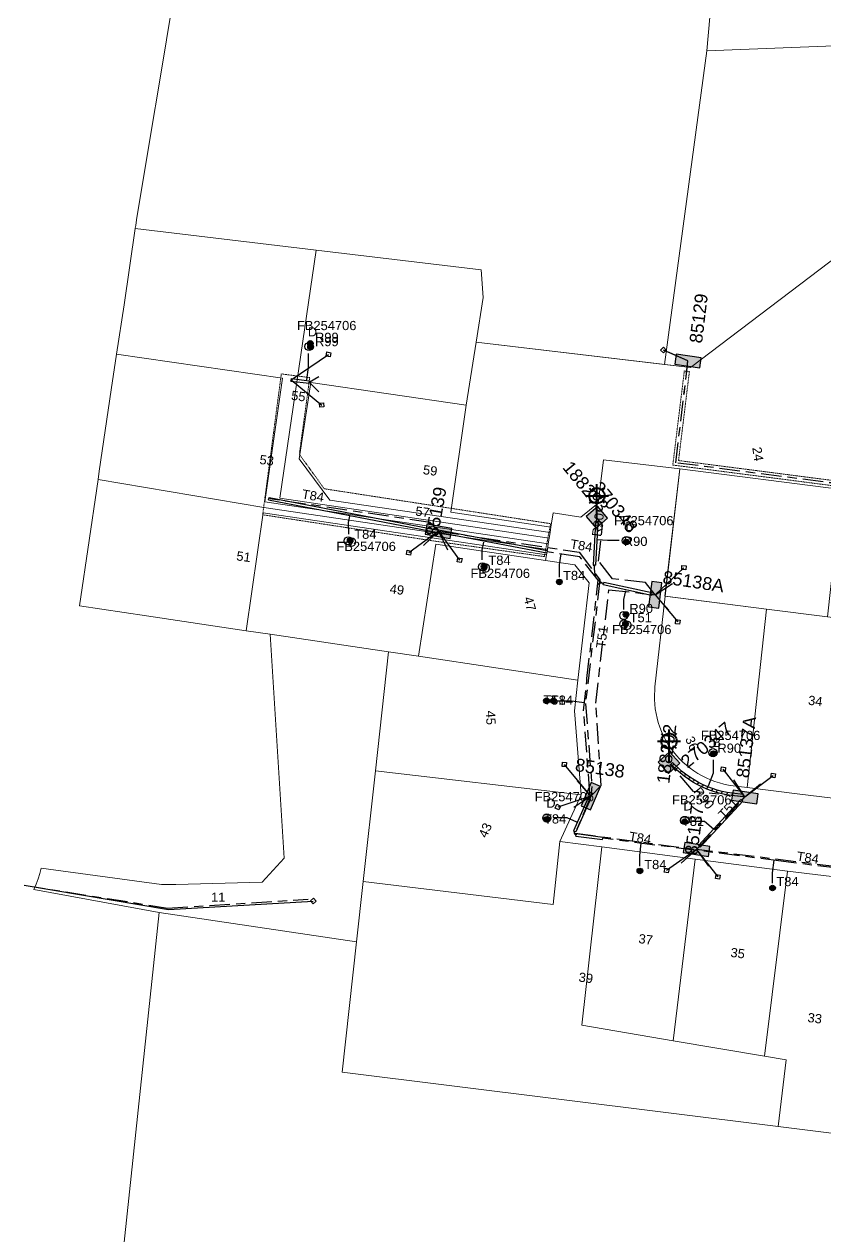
# Model space of a CAD drawing. Header units: metres. Extents: x 302407 to 305113, y 6184433 to 6187336.
# Drawn here: x 302536.6 to 302692.8, y 6186366 to 6186602.5 of the extents above; entities that cross this region are included whole.
import ezdxf
from ezdxf.enums import TextEntityAlignment as Align

# ---------------------------------------------------------------- set-up
doc = ezdxf.new("R2010")
doc.units = ezdxf.units.M
for name, pattern in [('Cable Exist UG', [8.2, 4, -1.2, 1.8, -1.2]), ('HIDDEN', [0.375, 0.25, -0.125]), ('HIDDEN2', [0.1875, 0.125, -0.0625])]:
    doc.linetypes.add(name, pattern=pattern)
doc.layers.get('0').update_dxf_attribs({"color": 6})
for name, color, linetype, lineweight in [('Cadastre Buildings_SP_EXT', 7, 'Continuous', 5), ('Cadastre Land Parcels_SP_EXT', 7, 'Continuous', 5), ('Cadastre Other Property_SP_EXT', 9, 'HIDDEN', 5), ('Cadastre Roads_SP_EXT', 7, 'Continuous', 5)]:
    doc.layers.add(name, color=color, linetype=linetype, lineweight=lineweight)
for name, color, linetype in [('Duct_SP_EXT', 7, 'Continuous'), ('Equip_SP_SL_EXT', 7, 'Continuous'), ('Mains_LV_EXT', 7, 'Continuous'), ('Mains_LV_SL_EXT', 7, 'Continuous'), ('Services_SP_EXT', 7, 'Continuous'), ('SupportsUG_SP_LV_EXT', 7, 'Continuous'), ('SupportsUG_SP_LV_SL_EXT', 7, 'Continuous'), ('Trench_SP_EXT', 7, 'Continuous')]:
    doc.layers.add(name, color=color, linetype=linetype)
doc.styles.add('COLUMN_LABEL', font='arial.ttf')
doc.styles.add('iecARIAL', font='arial.ttf', dxfattribs={"height": 2})
doc.styles.add('POLE_LABEL', font='arial.ttf')
doc.styles.get("Standard").update_dxf_attribs({"font": 'arial.ttf'})

# ---------------------------------------------------------------- blocks, each defined once
blk = doc.blocks.new('COLUMN_EXT')
blk.add_hatch(color=256).paths.add_polyline_path([(-1.49, 1.48), (-1.49, -1.49), (1.48, -1.49), (1.48, 1.48)])
blk.add_lwpolyline([(-1.49, -1.49), (1.48, -1.49), (1.48, 1.48), (-1.49, 1.48)], close=True)
for tag, height, style, flags, p in [('ASSET_NUM', 2.5, 'COLUMN_LABEL', 8, (2, 2)), ('STRUCTURE_PLANT_NUMBER', 0.2, 'POLE_LABEL', 9, (1.81, 0.03)), ('STREET_CODE', 0.2, 'COLUMN_LABEL', 9, (1.81, -0.2))]:
    blk.add_attdef(tag, text='', height=height, dxfattribs=dict(style=style, flags=flags)).set_placement(p, align=Align.MIDDLE_LEFT)
at = {"flags": 1}
blk.add_attdef('Z', (1.81, -2.35), '', height=0.2, dxfattribs=at)
at = {"flags": 9}
for tag, p in [('COLUMN_TYPE', (1.81, -0.4)), ('OWNED_BY', (1.81, -0.6)), ('STATE', (1.81, -0.8)), ('USAGE', (1.81, -1)), ('STREETNAME', (1.81, -1.6)), ('SUBURB', (1.81, -1.8)), ('LEGEND', (1.81, -1.2)), ('LOCATION', (1.81, -1.4)), ('NOTES', (1.81, -2))]:
    blk.add_attdef(tag, text='', height=0.2, dxfattribs=at).set_placement(p, align=Align.MIDDLE_LEFT)
blk = doc.blocks.new('PILLAR_EXT')
blk.add_hatch(color=256).paths.add_polyline_path([(-2.475, 0.99), (-2.475, -0.99), (2.475, -0.99), (2.475, 0.99)])
blk.add_lwpolyline([(-2.475, -0.99), (2.475, -0.99), (2.475, 0.99), (-2.475, 0.99)], close=True)
at = {"style": 'iecARIAL', "flags": 8}
blk.add_attdef('ASSET_NUM', (1.5, 3.5), '', height=2.5, dxfattribs=at)
for tag, p, flags in [('OWNED_BY', (0, -0.2), 9), ('STATE', (0, -0.4), 9), ('SUPPORT_TYPE', (0, -0.6), 9), ('STREETNAME', (0, -1.8), 9), ('SUBURB', (0, -2), 1), ('USAGE', (0, -0.8), 9), ('LEGEND', (0, -1), 9), ('LOCATION', (0, -1.2), 9), ('NOTES', (0, -1.4), 9), ('PARENT', (0, -1.6), 9)]:
    blk.add_attdef(tag, p, '', height=0.2, dxfattribs=dict(flags=flags))
blk = doc.blocks.new('DUCT_EXT')
blk.add_circle((0, 0.8), 0.8)
at = {"flags": 1}
blk.add_attdef('Z', (0, 0), '', height=0.2, dxfattribs=at)
at = {"flags": 9}
for tag, p in [('DUCT_CODE', (0, 0)), ('XSECT_TYPE', (0, -0.2)), ('STATE', (0, -0.6)), ('FB_REFERENCE', (0, -0.4)), ('NOTES', (0, -0.8))]:
    blk.add_attdef(tag, text='', height=0.2, dxfattribs=at).set_placement(p, align=Align.MIDDLE_LEFT)
blk = doc.blocks.new('SL_LANTERN_EXT')
at = {"lineweight": 40}
for p, q in [((-1.46, 5.68), (-1.06, 5.28)), ((0, 1.97), (0, 6.47)), ((1.46, 5.68), (1.06, 5.28)), ((-2.25, 4.22), (2.25, 4.22)), ((-1.46, 2.76), (-1.06, 3.16)), ((0, 0), (0, 2.72)), ((1.46, 2.76), (1.06, 3.16))]:
    blk.add_line(p, q, dxfattribs=at)
blk.add_circle((0, 4.22), 1.5, dxfattribs=at)
at = {"style": 'iecARIAL', "flags": 8}
blk.add_attdef('ASSET_NUM', (1.5, 1.5), '', height=2.5, dxfattribs=at)
for tag, p, height, flags in [('OPERATING_VOLTAGE', (0.98, -1.65), 0.2, 9), ('ORIENTATION', (0.98, -1.85), 0.2, 9), ('OWNED_BY', (0.98, -2.05), 0.2, 9), ('STATE', (0.98, -2.25), 0.2, 9), ('CONSTRUCTED_VOLTAGE', (0.98, -0.65), 0.2, 9), ('CONTROL_TYPE', (0.98, -0.85), 0.2, 9), ('LANTERN_PURPOSE', (0.98, -1.05), 0.2, 9), ('LANTERN_TYPE', (0.98, -1.25), 0.2, 9), ('NO_PHASES', (0.98, -1.45), 0.2, 9), ('USAGE', (0.98, -2.45), 0.2, 9), ('LNUMBER', (2.18, -3.25), 2.5, 8), ('CEXIST', (0.98, -2.65), 0.2, 9), ('CNEW', (0.98, -2.85), 0.2, 9), ('CNUMBER', (0.98, -3.05), 0.2, 9), ('CREMOVE', (0.98, -3.25), 0.2, 9), ('CREPLACE', (0.98, -3.45), 0.2, 9), ('LKINGHEIGHT', (0.98, -3.65), 0.2, 9), ('LBRACKET', (0.98, -3.85), 0.2, 9), ('LBRACKETVOCAB', (0.98, -4.05), 0.2, 9), ('LCATEGORY', (0.98, -4.25), 0.2, 9), ('LCHARGE1', (0.98, -4.45), 0.2, 9), ('LCHARGE1PERCENT', (0.98, -4.65), 0.2, 9), ('LCHARGE2', (0.98, -4.85), 0.2, 9), ('LCHARGE2PERCENT', (0.98, -5.05), 0.2, 9), ('LCHARGE3', (0.98, -5.25), 0.2, 9), ('LCHARGE3PERCENT', (0.98, -5.45), 0.2, 9), ('LEXIST', (0.98, -5.65), 0.2, 9), ('LLAMP', (0.98, -5.85), 0.2, 9), ('LLAMPVOCAB', (0.98, -6.05), 0.2, 9), ('LMAST', (0.98, -6.25), 0.2, 9), ('LMASTVOCAB', (0.98, -6.45), 0.2, 9), ('LNEW', (0.98, -6.65), 0.2, 9), ('LANTNUMBER', (0.98, -6.85), 0.2, 9), ('LOUTREACH', (0.98, -7.25), 0.2, 9), ('STREETNAME', (0.98, -9.25), 0.2, 9), ('SUBURB', (0.98, -9.45), 0.2, 1), ('LOUTREACHVOCAB', (0.98, -7.45), 0.2, 9), ('LRATECODE', (0.98, -7.65), 0.2, 9), ('LREMOVE', (0.98, -7.85), 0.2, 9), ('LREPLACE', (0.98, -8.05), 0.2, 9), ('LTYPE', (0.98, -8.25), 0.2, 9), ('LTYPEVOCAB', (0.98, -8.45), 0.2, 9), ('LEGEND', (0.98, -8.65), 0.2, 9), ('LOCATION', (0.98, -8.85), 0.2, 9), ('NOTES', (0.98, -9.05), 0.2, 9)]:
    blk.add_attdef(tag, p, '', height=height, dxfattribs=dict(flags=flags))
blk = doc.blocks.new('CCP_EXT')
at = {"flags": 9}
blk.add_attdef('NOTES', text='', height=0.2, dxfattribs=at).set_placement((0, -2), align=Align.MIDDLE_LEFT)
blk.add_wipeout([(0, 0.57), (0.57, 0), (0, -0.57), (-0.57, 0)])
blk.add_lwpolyline([(-0.57, 0), (0, 0.57), (0.57, 0), (0, -0.57), (-0.57, 0)])
at = {"flags": 1}
blk.add_attdef('Z', (0, 0), '', height=0.2, dxfattribs=at)
at = {"flags": 9}
for tag, p in [('CCP_TYPE', (0, 0)), ('CONSTRUCTED_VOLTAGE', (0, -0.2)), ('OPERATING_VOLTAGE', (0, -0.6)), ('ORIENTATION', (0, -0.8)), ('OWNED_BY', (0, -1)), ('STATE', (0, -1.8)), ('NO_PHASES', (0, -0.4)), ('USAGE', (0, -1.2)), ('LEGEND', (0, -1.4)), ('LIFE_SUPPORT', (0, -1.6))]:
    blk.add_attdef(tag, text='', height=0.2, dxfattribs=at).set_placement(p, align=Align.MIDDLE_LEFT)
blk = doc.blocks.new('CABLE_LARGE_EXT')
h = blk.add_hatch(color=256)
edge = h.paths.add_edge_path()
edge.add_arc((0, 0.55), 0.55, 0, 360)
blk.add_circle((0, 0.55), 0.55)
at = {"flags": 1}
blk.add_attdef('Z', (0, 0), '', height=0.2, dxfattribs=at)
at = {"flags": 9}
for tag, p in [('COND_CODE', (0, 0)), ('STATE', (0, -0.4)), ('XSECT_SIZE', (0, -0.6)), ('FB_REFERENCE', (0, -0.2)), ('NOTES', (0, -0.8))]:
    blk.add_attdef(tag, text='', height=0.2, dxfattribs=at).set_placement(p, align=Align.MIDDLE_LEFT)

msp = doc.modelspace()

# ---------------------------------------------------------------- linework, layer by layer
at = {"layer": 'Cadastre Land Parcels_SP_EXT', "linetype": 'Continuous'}
for points in [[(302701.54, 6186639.05), (302668.77, 6186627.5), (302671.07, 6186611.27), (302669.83, 6186597.34), (302729.47, 6186599.66), (302731.69, 6186584.77), (302739.95, 6186521.63), (302741.09, 6186521.29), (302740.59, 6186524.41), (302732.42, 6186586.95), (302731.13, 6186612.6), (302730.79, 6186619.38), (302725.13, 6186619.1), (302725.36, 6186608.9), (302714.45, 6186608.38), (302701.54, 6186639.05)], [(302731.69, 6186584.77), (302729.47, 6186599.66), (302669.83, 6186597.34), (302661.53, 6186536.12), (302666.64, 6186535.52), (302730.75, 6186584.1), (302738.89, 6186521.93), (302739.95, 6186521.63), (302731.69, 6186584.77)], [(302741.09, 6186521.29), (302738.89, 6186521.93), (302730.75, 6186584.1), (302666.64, 6186535.51), (302624.8, 6186540.44), (302622.86, 6186528.16), (302619.85, 6186507.24), (302639.39, 6186504.34), (302639.83, 6186507.11), (302645.2, 6186506.29), (302648.64, 6186509.03), (302649.62, 6186517.46), (302664.53, 6186515.73), (302696.14, 6186511.69), (302725.47, 6186508.04), (302740.97, 6186509.26), (302742.94, 6186509.57), (302741.09, 6186521.29)], [(302593.59, 6186558.44), (302558.25, 6186562.67), (302556.08, 6186547.76), (302554.58, 6186538.13), (302586.96, 6186533.4), (302583.52, 6186509.28), (302638.88, 6186501.08), (302639.05, 6186502.17), (302586.47, 6186509.96), (302593.59, 6186558.44)], [(302624.8, 6186540.44), (302626.15, 6186549.2), (302625.75, 6186554.58), (302593.59, 6186558.44), (302586.47, 6186509.96), (302639.05, 6186502.17), (302639.22, 6186503.26), (302596.22, 6186509.63), (302590.26, 6186517.65), (302592.5, 6186532.59), (302622.86, 6186528.16), (302624.8, 6186540.44)], [(302638.71, 6186499.99), (302638.88, 6186501.08), (302583.52, 6186509.28), (302586.96, 6186533.4), (302554.58, 6186538.13), (302553.55, 6186531.13), (302551.22, 6186515.29), (302550.98, 6186513.64), (302583.36, 6186508.19), (302638.71, 6186499.99)], [(302622.86, 6186528.16), (302592.5, 6186532.59), (302590.26, 6186517.65), (302596.22, 6186509.63), (302639.22, 6186503.26), (302639.39, 6186504.34), (302619.85, 6186507.24), (302622.86, 6186528.16)], [(302638.71, 6186499.99), (302583.36, 6186508.19), (302550.98, 6186513.64), (302548.97, 6186499.98), (302547.61, 6186490.71), (302547.35, 6186488.95), (302560.43, 6186487.01), (302579.92, 6186484.11), (302583.2, 6186507.1), (302638.54, 6186498.91), (302638.71, 6186499.99)], [(302613.51, 6186479.12), (302616.89, 6186501), (302638.36, 6186497.82), (302638.54, 6186498.91), (302583.2, 6186507.1), (302579.92, 6186484.11), (302584.56, 6186483.42), (302607.68, 6186479.99), (302613.51, 6186479.12)], [(302638.36, 6186497.82), (302616.89, 6186501), (302613.51, 6186479.12), (302644.65, 6186474.46), (302646.85, 6186493.49), (302644.06, 6186496.98), (302638.36, 6186497.82)], [(302681.5, 6186488.34), (302661.66, 6186490.88), (302659.7, 6186473.18), (302659.64, 6186472.52), (302659.6, 6186471.6), (302659.61, 6186470.68), (302659.66, 6186469.77), (302659.76, 6186468.85), (302659.91, 6186467.95), (302660.11, 6186467.05), (302660.35, 6186466.16), (302660.64, 6186465.29), (302660.98, 6186464.43), (302661.36, 6186463.6), (302661.78, 6186462.78), (302662.24, 6186461.99), (302662.75, 6186461.22), (302663.29, 6186460.48), (302663.88, 6186459.77), (302664.5, 6186459.09), (302665.15, 6186458.44), (302665.84, 6186457.83), (302666.56, 6186457.26), (302667.3, 6186456.73), (302668.08, 6186456.23), (302668.88, 6186455.78), (302669.7, 6186455.36), (302670.54, 6186454.99), (302671.4, 6186454.67), (302672.28, 6186454.39), (302673.17, 6186454.16), (302674.07, 6186453.98), (302674.97, 6186453.84), (302677.71, 6186453.5), (302681.5, 6186488.34)], [(302693.41, 6186486.82), (302681.5, 6186488.34), (302677.71, 6186453.5), (302687.45, 6186452.29), (302696.57, 6186451.15), (302700.39, 6186485.95), (302693.41, 6186486.82)], [(302607.68, 6186479.99), (302584.56, 6186483.42), (302587.3, 6186439.72), (302582.99, 6186435.01), (302566.2, 6186434.59), (302563.4, 6186434.54), (302539.88, 6186437.72), (302539.64, 6186436.71), (302539.3, 6186435.65), (302538.9, 6186434.61), (302538.42, 6186433.58), (302562.91, 6186429.12), (302601.44, 6186423.4), (302602.73, 6186435.15), (302605.12, 6186456.75), (302607.68, 6186479.99)], [(302645.32, 6186452.07), (302644.02, 6186468.5), (302644.65, 6186474.46), (302613.51, 6186479.12), (302607.68, 6186479.99), (302605.12, 6186456.75), (302645.32, 6186452.07)], [(302645.32, 6186452.07), (302605.12, 6186456.75), (302602.73, 6186435.15), (302639.8, 6186430.66), (302641.11, 6186442.96), (302645.32, 6186452.07)], [(302649.35, 6186441.89), (302641.11, 6186442.96), (302639.8, 6186430.66), (302602.73, 6186435.15), (302601.44, 6186423.4), (302598.63, 6186397.93), (302683.74, 6186387.3), (302685.34, 6186400.3), (302681.07, 6186401.03), (302663.24, 6186404.07), (302645.41, 6186407.11), (302649.35, 6186441.89)], [(302667.57, 6186439.5), (302649.35, 6186441.89), (302645.41, 6186407.11), (302663.24, 6186404.07), (302667.57, 6186439.5)], [(302685.56, 6186437.15), (302667.57, 6186439.5), (302663.24, 6186404.07), (302681.07, 6186401.03), (302685.56, 6186437.15)], [(302703.4, 6186434.99), (302685.56, 6186437.15), (302681.07, 6186401.03), (302685.34, 6186400.3), (302683.74, 6186387.3), (302697.26, 6186385.61), (302703.4, 6186434.99)]]:
    msp.add_lwpolyline(points, close=True, dxfattribs=at)
for points in [[(302565.99, 6186609.46), (302563.48, 6186594.35), (302560.84, 6186578.48), (302558.51, 6186564.32), (302558.33, 6186563.25), (302558.25, 6186562.72), (302558.25, 6186562.67), (302593.59, 6186558.44), (302625.75, 6186554.58), (302626.15, 6186549.2), (302624.8, 6186540.44), (302661.53, 6186536.12), (302669.83, 6186597.34), (302671.07, 6186611.27)], [(302767.19, 6186340.07), (302788.85, 6186371.52), (302790.16, 6186374.04), (302776.54, 6186375.74), (302774.92, 6186375.94), (302770.42, 6186376.5), (302751.23, 6186378.89), (302732.92, 6186381.17), (302715.09, 6186383.39), (302697.26, 6186385.61), (302683.74, 6186387.3), (302598.63, 6186397.93), (302601.44, 6186423.4), (302601.44, 6186423.4), (302562.91, 6186429.12), (302560.05, 6186402.14), (302554.86, 6186353.1)]]:
    msp.add_lwpolyline(points, dxfattribs=at)
at = {"layer": 'Cadastre Other Property_SP_EXT', "linetype": 'HIDDEN2'}
msp.add_lwpolyline([(302663.18, 6186516.46), (302725.07, 6186508.47), (302740.59, 6186509.63), (302741.96, 6186509.84), (302741.44, 6186513.25), (302740.46, 6186513.09), (302740.82, 6186510.67), (302740.48, 6186510.61), (302725.1, 6186509.47), (302664.3, 6186517.34), (302666.42, 6186534.73), (302665.43, 6186534.83), (302663.18, 6186516.46)], close=True, dxfattribs=at)
at = {"layer": 'Duct_SP_EXT'}
for p, q in [((302588.63, 6186532.85), (302588.66, 6186533.09)), ((302588.63, 6186532.85), (302592.17, 6186532.43)), ((302588.69, 6186533.33), (302588.66, 6186533.09)), ((302588.69, 6186533.33), (302592.23, 6186532.9)), ((302592.17, 6186532.43), (302592.2, 6186532.67)), ((302592.23, 6186532.9), (302592.2, 6186532.67)), ((302584.27, 6186509.67), (302584.32, 6186509.91)), ((302584.27, 6186509.67), (302617.38, 6186503.28)), ((302584.36, 6186510.14), (302584.32, 6186509.91)), ((302584.36, 6186510.14), (302617.47, 6186503.75)), ((302648.07, 6186505.22), (302647.64, 6186496.91)), ((302648.07, 6186505.22), (302648.31, 6186505.21)), ((302648.55, 6186505.2), (302648.12, 6186496.89)), ((302648.55, 6186505.2), (302648.31, 6186505.21)), ((302617.38, 6186503.28), (302617.43, 6186503.52)), ((302617.38, 6186503.28), (302617.43, 6186503.52)), ((302617.47, 6186503.75), (302617.43, 6186503.52)), ((302617.47, 6186503.75), (302617.43, 6186503.52)), ((302638.59, 6186499.26), (302638.63, 6186499.5)), ((302638.68, 6186499.74), (302638.63, 6186499.5)), ((302647.64, 6186496.91), (302647.88, 6186496.9)), ((302648.12, 6186496.89), (302647.88, 6186496.9)), ((302649.59, 6186493.06), (302649.64, 6186493.3)), ((302659, 6186491.02), (302649.59, 6186493.06)), ((302649.69, 6186493.53), (302649.64, 6186493.3)), ((302659.11, 6186491.49), (302649.69, 6186493.53)), ((302659, 6186491.02), (302659.05, 6186491.26)), ((302659.11, 6186491.49), (302659.05, 6186491.26)), ((302662.8, 6186458.07), (302662.97, 6186458.24)), ((302663.1, 6186457.74), (302662.8, 6186458.07)), ((302663.15, 6186458.4), (302662.97, 6186458.24)), ((302663.1, 6186457.74), (302663.27, 6186457.91)), ((302663.83, 6186457.02), (302663.1, 6186457.74)), ((302663.44, 6186458.08), (302663.15, 6186458.4)), ((302663.44, 6186458.08), (302663.27, 6186457.91)), ((302664.16, 6186457.38), (302663.44, 6186458.08)), ((302663.83, 6186457.02), (302663.99, 6186457.2)), ((302664.59, 6186456.35), (302663.83, 6186457.02)), ((302664.16, 6186457.38), (302663.99, 6186457.2)), ((302664.9, 6186456.72), (302664.16, 6186457.38)), ((302664.9, 6186456.72), (302664.75, 6186456.53)), ((302665.68, 6186456.09), (302664.9, 6186456.72)), ((302664.59, 6186456.35), (302664.75, 6186456.53)), ((302665.39, 6186455.71), (302664.59, 6186456.35)), ((302665.39, 6186455.71), (302665.53, 6186455.9)), ((302666.22, 6186455.12), (302665.39, 6186455.71)), ((302665.68, 6186456.09), (302665.53, 6186455.9)), ((302666.49, 6186455.52), (302665.68, 6186456.09)), ((302666.22, 6186455.12), (302666.35, 6186455.32)), ((302667.07, 6186454.57), (302666.22, 6186455.12)), ((302666.49, 6186455.52), (302666.35, 6186455.32)), ((302667.32, 6186454.98), (302666.49, 6186455.52)), ((302667.07, 6186454.57), (302667.2, 6186454.77)), ((302667.96, 6186454.06), (302667.07, 6186454.57)), ((302667.32, 6186454.98), (302667.2, 6186454.77)), ((302668.19, 6186454.49), (302667.32, 6186454.98)), ((302668.19, 6186454.49), (302668.08, 6186454.27)), ((302669.08, 6186454.04), (302668.19, 6186454.49)), ((302667.96, 6186454.06), (302668.08, 6186454.27)), ((302668.87, 6186453.61), (302667.96, 6186454.06)), ((302668.87, 6186453.61), (302668.97, 6186453.82)), ((302669.81, 6186453.2), (302668.87, 6186453.61)), ((302669.08, 6186454.04), (302668.97, 6186453.82)), ((302669.99, 6186453.64), (302669.08, 6186454.04)), ((302669.81, 6186453.2), (302669.9, 6186453.42)), ((302670.76, 6186452.84), (302669.81, 6186453.2)), ((302669.99, 6186453.64), (302669.9, 6186453.42)), ((302670.92, 6186453.29), (302669.99, 6186453.64)), ((302670.76, 6186452.84), (302670.84, 6186453.07)), ((302671.73, 6186452.53), (302670.76, 6186452.84)), ((302670.92, 6186453.29), (302670.84, 6186453.07)), ((302671.87, 6186452.99), (302670.92, 6186453.29)), ((302671.73, 6186452.53), (302671.8, 6186452.76)), ((302672.72, 6186452.27), (302671.73, 6186452.53)), ((302671.87, 6186452.99), (302671.8, 6186452.76)), ((302672.83, 6186452.74), (302671.87, 6186452.99)), ((302672.72, 6186452.27), (302672.78, 6186452.5)), ((302673.72, 6186452.07), (302672.72, 6186452.27)), ((302672.83, 6186452.74), (302672.78, 6186452.5)), ((302673.8, 6186452.54), (302672.83, 6186452.74)), ((302673.72, 6186452.07), (302673.76, 6186452.3)), ((302674.7, 6186451.92), (302673.72, 6186452.07)), ((302673.8, 6186452.54), (302673.76, 6186452.3)), ((302674.77, 6186452.39), (302673.8, 6186452.54)), ((302674.7, 6186451.92), (302674.74, 6186452.15)), ((302674.77, 6186452.39), (302674.74, 6186452.15)), ((302676.92, 6186452.12), (302674.77, 6186452.39)), ((302676.92, 6186452.12), (302676.89, 6186451.88)), ((302646.65, 6186451.48), (302643.79, 6186445.02)), ((302647.09, 6186451.29), (302644.23, 6186444.83)), ((302646.65, 6186451.48), (302646.87, 6186451.39)), ((302647.09, 6186451.29), (302646.87, 6186451.39)), ((302668.18, 6186442.15), (302676.47, 6186451.15)), ((302668.54, 6186441.82), (302676.82, 6186450.82)), ((302676.86, 6186451.65), (302674.7, 6186451.92)), ((302676.47, 6186451.15), (302676.64, 6186450.99)), ((302676.82, 6186450.82), (302676.64, 6186450.99)), ((302676.86, 6186451.65), (302676.89, 6186451.88)), ((302643.79, 6186445.02), (302644.01, 6186444.92)), ((302644.23, 6186444.83), (302644.01, 6186444.92)), ((302644.28, 6186444.03), (302644.31, 6186444.27)), ((302644.28, 6186444.03), (302649.47, 6186443.36)), ((302644.34, 6186444.5), (302644.31, 6186444.27)), ((302644.34, 6186444.5), (302649.53, 6186443.83)), ((302649.47, 6186443.36), (302649.5, 6186443.59)), ((302649.53, 6186443.83), (302649.5, 6186443.59)), ((302668.18, 6186442.15), (302668.36, 6186441.98)), ((302668.54, 6186441.82), (302668.36, 6186441.98))]:
    msp.add_line(p, q, dxfattribs=at)
for points in [[(302591.99, 6186538.27), (302591.98, 6186535.6), (302591.66, 6186533.1)], [(302599.91, 6186502.97), (302599.9, 6186505.23), (302600.15, 6186506.51)], [(302652.74, 6186501.75), (302650.45, 6186501.75), (302648.5, 6186501.85)], [(302625.99, 6186497.92), (302625.99, 6186499.85), (302626.27, 6186501.4)], [(302641.06, 6186494.56), (302641.05, 6186496.99), (302641.36, 6186499.1)], [(302653.61, 6186488.25), (302653.61, 6186490.19), (302653.98, 6186491.93)], [(302640.73, 6186470.41), (302643.42, 6186470.4), (302645.93, 6186470.12)], [(302671.05, 6186458.91), (302671.05, 6186456.31), (302670.1, 6186453.75)], [(302639.91, 6186447.63), (302642.5, 6186447.62), (302644.41, 6186446.82)], [(302666.83, 6186446.96), (302669.4, 6186446.96), (302671.11, 6186445.45)], [(302656.72, 6186438.16), (302656.72, 6186440.21), (302657.03, 6186442.62)], [(302682.66, 6186434.8), (302682.66, 6186436.85), (302682.96, 6186439.3)]]:
    msp.add_lwpolyline(points, dxfattribs=at)
at = {"layer": 'Mains_LV_EXT', "linetype": 'Cable Exist UG'}
for points in [[(302737.86, 6186515.32), (302741.02, 6186512.37), (302741.44, 6186510.13), (302725.06, 6186508.92), (302663.76, 6186516.91), (302666.14, 6186536.78)], [(302617.43, 6186503.52), (302615.8, 6186505.25), (302584.32, 6186509.91)], [(302647.18, 6186451.8), (302649.21, 6186453.87), (302648.14, 6186469.96), (302650.71, 6186492.12), (302659.76, 6186491.11)], [(302647.18, 6186451.8), (302644.15, 6186444.57), (302667.83, 6186441.41)], [(302667.83, 6186441.41), (302677.26, 6186451.66)]]:
    msp.add_lwpolyline(points, dxfattribs=at)
at = {"layer": 'Mains_LV_SL_EXT', "linetype": 'Cable Exist UG'}
msp.add_lwpolyline([(302659.76, 6186491.11), (302657.82, 6186493.5), (302651.4, 6186494.27), (302648.69, 6186497.69), (302649.49, 6186504.67), (302648.37, 6186506.24)], dxfattribs=at)
at = {"layer": 'Trench_SP_EXT', "linetype": 'Cable Exist UG'}
for points in [[(302740.42, 6186514.39), (302740.95, 6186513.17), (302740.95, 6186513.17), (302741.39, 6186510.27), (302740.54, 6186510.12), (302725.08, 6186508.97), (302663.76, 6186516.91), (302665.93, 6186534.78), (302666.14, 6186536.78)], [(302592.19, 6186532.61), (302594.1, 6186533.76)], [(302592.2, 6186532.67), (302594.07, 6186530.77)], [(302648.31, 6186505.21), (302648.37, 6186506.24)], [(302617.43, 6186503.52), (302613.67, 6186499.96)], [(302659.76, 6186491.11), (302663.52, 6186493.61)], [(302659.05, 6186491.26), (302659.76, 6186491.11)], [(302647.18, 6186451.8), (302644.19, 6186455.23)], [(302647.18, 6186451.8), (302643.43, 6186449.28)], [(302676.64, 6186450.99), (302677.26, 6186451.66)], [(302667.82, 6186441.22), (302649.5, 6186443.59)], [(302667.83, 6186441.41), (302664.5, 6186438.46)], [(302667.83, 6186441.41), (302668.36, 6186441.98)]]:
    msp.add_lwpolyline(points, dxfattribs=at)
for points in [[(302647.88, 6186496.9, 0.115916), (302648.15, 6186494.55)], [(302649.64, 6186493.3, -0.08197), (302648.47, 6186494.15)], [(302648.5, 6186493.06, -0.351898), (302649.64, 6186493.3)], [(302644.31, 6186444.27, -0.584068), (302644.01, 6186444.92)]]:
    msp.add_lwpolyline(points, format="xyb", dxfattribs=at)

# ---------------------------------------------------------------- block references
at = {"layer": 'Duct_SP_EXT'}
for name, p in [('DUCT_EXT', (302592.17, 6186538.81)), ('CABLE_LARGE_EXT', (302592.42, 6186539.66)), ('CABLE_LARGE_EXT', (302592.46, 6186538.99)), ('DUCT_EXT', (302599.85, 6186500.86)), ('CABLE_LARGE_EXT', (302600.2, 6186501.15)), ('DUCT_EXT', (302654.11, 6186500.89)), ('CABLE_LARGE_EXT', (302654.11, 6186500.89)), ('DUCT_EXT', (302626.05, 6186495.79)), ('CABLE_LARGE_EXT', (302626.34, 6186496.09)), ('CABLE_LARGE_EXT', (302641.04, 6186493.08)), ('DUCT_EXT', (302653.61, 6186486.29)), ('CABLE_LARGE_EXT', (302654.05, 6186486.72)), ('DUCT_EXT', (302653.62, 6186484.61)), ('CABLE_LARGE_EXT', (302653.96, 6186484.9)), ('CABLE_LARGE_EXT', (302638.52, 6186469.89)), ('CABLE_LARGE_EXT', (302639.9, 6186469.89)), ('DUCT_EXT', (302671.04, 6186459.49)), ('CABLE_LARGE_EXT', (302671.11, 6186459.56)), ('DUCT_EXT', (302638.59, 6186446.74)), ('DUCT_EXT', (302665.49, 6186446.27)), ('CABLE_LARGE_EXT', (302665.49, 6186446.27)), ('CABLE_LARGE_EXT', (302656.75, 6186436.65)), ('CABLE_LARGE_EXT', (302682.65, 6186433.33))]:
    msp.add_blockref(name, p, dxfattribs=at)
at = {"layer": 'Equip_SP_SL_EXT'}
ref = msp.add_blockref('SL_LANTERN_EXT', (302648.37, 6186506.24), dxfattribs=at)
ref.add_attrib('ASSET_NUM', '188293', dxfattribs={"layer": '0', "height": 2.5, "rotation": 309.3714, "style": 'iecARIAL'}).set_placement((302649.87, 6186507.74), align=Align.MIDDLE_RIGHT)
ref = msp.add_blockref('SL_LANTERN_EXT', (302662.44, 6186458.34), dxfattribs=at)
ref.add_attrib('ASSET_NUM', '188292', dxfattribs={"layer": '0', "height": 2.5, "rotation": 83.087, "style": 'iecARIAL'}).set_placement((302663.94, 6186459.84), align=Align.BOTTOM_CENTER)
at = {"layer": 'SupportsUG_SP_LV_EXT'}
ref = msp.add_blockref('PILLAR_EXT', (302666.14, 6186536.78), dxfattribs=dict(at, rotation=351.5106844300465))
ref.add_attrib('ASSET_NUM', '85129', dxfattribs={"layer": '0', "height": 2.5, "rotation": 83.0834, "style": 'iecARIAL'}).set_placement((302667.64, 6186540.28), align=Align.MIDDLE_LEFT)
ref = msp.add_blockref('PILLAR_EXT', (302617.43, 6186503.52), dxfattribs=dict(at, rotation=350.8078017416473))
ref.add_attrib('ASSET_NUM', '85139', dxfattribs={"layer": '0', "height": 2.5, "rotation": 80.071, "style": 'iecARIAL'}).set_placement((302618.93, 6186507.02), align=Align.BOTTOM_CENTER)
ref = msp.add_blockref('PILLAR_EXT', (302659.76, 6186491.11), dxfattribs=dict(at, rotation=82.74929314070033))
ref.add_attrib('ASSET_NUM', '85138A', dxfattribs={"layer": '0', "height": 2.5, "rotation": 351.5358, "style": 'iecARIAL'}).set_placement((302661.26, 6186494.61), align=Align.MIDDLE_LEFT)
ref = msp.add_blockref('PILLAR_EXT', (302677.26, 6186451.66), dxfattribs=dict(at, rotation=171.8844141623006))
ref.add_attrib('ASSET_NUM', '85137A', dxfattribs={"layer": '0', "height": 2.5, "rotation": 83.087, "style": 'iecARIAL'}).set_placement((302678.76, 6186455.16), align=Align.BOTTOM_LEFT)
ref = msp.add_blockref('PILLAR_EXT', (302647.18, 6186451.8), dxfattribs=dict(at, rotation=247.3289681544082))
ref.add_attrib('ASSET_NUM', '85138', dxfattribs={"layer": '0', "height": 2.5, "rotation": 351.6398, "style": 'iecARIAL'}).set_placement((302648.68, 6186455.3), align=Align.BOTTOM_CENTER)
ref = msp.add_blockref('PILLAR_EXT', (302667.83, 6186441.41), dxfattribs=dict(at, rotation=351.1461378693735))
ref.add_attrib('ASSET_NUM', '85137', dxfattribs={"layer": '0', "height": 2.5, "rotation": 82.6084, "style": 'iecARIAL'}).set_placement((302669.33, 6186444.91), align=Align.BOTTOM_CENTER)
at = {"layer": 'SupportsUG_SP_LV_SL_EXT'}
ref = msp.add_blockref('COLUMN_EXT', (302648.37, 6186506.24), dxfattribs=dict(at, rotation=220.4526547175774))
ref.add_attrib('ASSET_NUM', '270348', dxfattribs={"layer": '0', "height": 2.5, "rotation": 309.3714, "style": 'COLUMN_LABEL'}).set_placement((302650.37, 6186506.99), align=Align.BOTTOM_CENTER)
ref = msp.add_blockref('COLUMN_EXT', (302662.44, 6186458.34), dxfattribs=dict(at, rotation=132.6145143603573))
ref.add_attrib('ASSET_NUM', '270347', dxfattribs={"layer": '0', "height": 2.5, "rotation": 39.538, "style": 'COLUMN_LABEL'}).set_placement((302664.44, 6186459.09), align=Align.TOP_LEFT)

# ---------------------------------------------------------------- texts
at = {"layer": 'Cadastre Land Parcels_SP_EXT'}
for s, rotation, p in [('55', 352.8, (302588.6, 6186529.21)), ('53', 352.8, (302582.42, 6186516.68)), ('24', 279.1, (302678.68, 6186519.84)), ('59', 352.8, (302614.33, 6186514.69)), ('57', 352.8, (302612.84, 6186506.61)), ('51', 352.8, (302577.91, 6186497.86)), ('49', 352.8, (302607.83, 6186491.44)), ('47', 285.3, (302634.05, 6186490.48)), ('34', 352.92, (302689.51, 6186469.68)), ('45', 271.5, (302626.72, 6186468.48)), ('36', 293.3, (302665.55, 6186463.02)), ('43', 66.25, (302626.82, 6186443.52)), ('37', 352.91, (302656.4, 6186423.14)), ('35', 352.91, (302674.36, 6186420.44)), ('39', 352.91, (302644.72, 6186415.62)), ('33', 352.91, (302689.4, 6186407.73))]:
    msp.add_text(s, height=1.8, rotation=rotation, dxfattribs=at).set_placement(p)
msp.add_text('11', height=1.8, dxfattribs=at).set_placement((302573.05, 6186431.19))
at = {"layer": 'Duct_SP_EXT'}
for s, p in [('FB254706', (302589.82, 6186542.8)), ('D', (302591.93, 6186541.57)), ('R99', (302593.34, 6186540.5)), ('FB254706', (302651.72, 6186504.71)), ('D', (302653.9, 6186503.58)), ('D', (302599.67, 6186500.52)), ('T84', (302601, 6186502.06)), ('R90', (302653.62, 6186500.66)), ('FB254706', (302597.52, 6186499.67)), ('D', (302625.81, 6186495.46)), ('T84', (302627.19, 6186496.97)), ('FB254706', (302623.7, 6186494.43)), ('T84', (302641.76, 6186494)), ('T51', (302654.76, 6186485.78)), ('R90', (302654.7, 6186487.56)), ('FB254706', (302651.32, 6186483.46)), ('D', (302653.45, 6186484.27)), ('T51', (302637.9, 6186469.67)), ('T84', (302639.37, 6186469.66)), ('FB254706', (302668.66, 6186462.77)), ('B', (302670.94, 6186461.4)), ('R90', (302671.89, 6186460.28)), ('FB254706', (302636.21, 6186450.81)), ('FB254706', (302663.04, 6186450.2)), ('D', (302638.48, 6186449.55)), ('D', (302665.25, 6186449.01)), ('T51', (302664.96, 6186445.98)), ('T84', (302683.4, 6186434.24))]:
    msp.add_text(s, height=1.8, dxfattribs=at).set_placement(p)
at = {"layer": 'Mains_LV_EXT'}
for s, rotation, p in [('T84', 350.4451, (302590.66, 6186509.95)), ('T84', 350.2452, (302643.05, 6186500.22)), ('T51', 82.3102, (302649.96, 6186480.6)), ('T51', 46.3447, (302673.18, 6186447.19)), ('T84', 351.0328, (302654.52, 6186443.11)), ('T84', 351.319, (302687.25, 6186439.25))]:
    msp.add_text(s, height=1.8, rotation=rotation, dxfattribs=at).set_placement(p)
at = {"layer": 'Mains_LV_SL_EXT'}
for rotation, p in [(82.4873, (302649.15, 6186502.39)), (308.2467, (302667.11, 6186452.69))]:
    msp.add_text('R90', height=1.8, rotation=rotation, dxfattribs=at).set_placement(p)

# ---------------------------------------------------------------- next in the draw order: block references
at = {"layer": 'Services_SP_EXT'}
for p, rotation in [((302595.98, 6186538.06), 33.4154441362823), ((302594.64, 6186528.17), 319.1126494636193), ((302611.64, 6186499.35), 214.703341728705), ((302621.57, 6186497.88), 305.2618766818371), ((302665.35, 6186496.42), 42.65116024339776), ((302664.15, 6186485.84), 308.8164069560569), ((302642.01, 6186458), 131.613111402575), ((302673.04, 6186457.05), 126.8521959029848), ((302682.78, 6186455.83), 35.98647863218513), ((302640.74, 6186449.68), 199.7550276611908), ((302661.98, 6186437.29), 214.0271696450042), ((302671.97, 6186436.07), 306.0056759145603), ((302593, 6186431.33), 355.7357843461593)]:
    msp.add_blockref('CCP_EXT', p, dxfattribs=dict(at, rotation=rotation))
msp.add_blockref('CCP_EXT', (302661.34, 6186538.92), dxfattribs=at)

# ---------------------------------------------------------------- next in the draw order: linework, layer by layer
at = {"layer": 'Cadastre Buildings_SP_EXT', "linetype": 'Continuous'}
msp.add_lwpolyline([(302696.14, 6186511.69), (302664.53, 6186515.73), (302661.65, 6186490.88), (302681.5, 6186488.34), (302693.41, 6186486.82), (302696.14, 6186511.69)], close=True, dxfattribs=at)
at = {"layer": 'Cadastre Other Property_SP_EXT', "linetype": 'HIDDEN2'}
msp.add_lwpolyline([(302586.76, 6186534.25), (302583.12, 6186506.75), (302617.07, 6186501.55), (302638.11, 6186498.58), (302639.32, 6186505.01), (302595.11, 6186511.83), (302590.28, 6186518.59), (302592.31, 6186533.53), (302586.76, 6186534.25)], close=True, dxfattribs=at)
at = {"layer": 'Cadastre Roads_SP_EXT', "linetype": 'Continuous'}
msp.add_lwpolyline([(302696.57, 6186451.15), (302687.45, 6186452.29), (302677.71, 6186453.5), (302674.97, 6186453.84), (302674.07, 6186453.98), (302673.17, 6186454.16), (302672.28, 6186454.39), (302671.4, 6186454.67), (302670.54, 6186454.99), (302669.7, 6186455.36), (302668.88, 6186455.78), (302668.08, 6186456.23), (302667.3, 6186456.73), (302666.56, 6186457.26), (302665.84, 6186457.83), (302665.15, 6186458.44), (302664.5, 6186459.09), (302663.88, 6186459.77), (302663.29, 6186460.48), (302662.75, 6186461.22), (302662.24, 6186461.99), (302661.78, 6186462.78), (302661.36, 6186463.6), (302660.98, 6186464.43), (302660.64, 6186465.29), (302660.35, 6186466.16), (302660.11, 6186467.05), (302659.91, 6186467.95), (302659.76, 6186468.85), (302659.66, 6186469.77), (302659.61, 6186470.68), (302659.6, 6186471.6), (302659.64, 6186472.52), (302659.7, 6186473.18), (302661.66, 6186490.88), (302664.53, 6186515.73), (302649.62, 6186517.46), (302648.64, 6186509.03), (302645.2, 6186506.29), (302639.83, 6186507.11), (302639.39, 6186504.34), (302639.22, 6186503.26), (302639.05, 6186502.17), (302638.88, 6186501.08), (302638.71, 6186499.99), (302638.54, 6186498.91), (302638.36, 6186497.82), (302644.06, 6186496.98), (302646.85, 6186493.49), (302644.65, 6186474.46), (302644.02, 6186468.5), (302645.32, 6186452.07), (302641.11, 6186442.96), (302649.35, 6186441.89), (302667.57, 6186439.5), (302685.56, 6186437.15), (302703.4, 6186434.99)], dxfattribs=at)
at = {"layer": 'Duct_SP_EXT'}
for p, q in [((302638.59, 6186499.26), (302617.38, 6186503.28)), ((302638.68, 6186499.74), (302617.47, 6186503.75))]:
    msp.add_line(p, q, dxfattribs=at)
at = {"layer": 'Mains_LV_EXT', "linetype": 'Cable Exist UG'}
for points in [[(302617.43, 6186503.52), (302644.9, 6186499.46), (302648.95, 6186494.02), (302646.12, 6186469.91), (302647.4, 6186453.69), (302647.18, 6186451.8)], [(302703.48, 6186436.99), (302667.83, 6186441.41)]]:
    msp.add_lwpolyline(points, dxfattribs=at)
at = {"layer": 'Mains_LV_SL_EXT', "linetype": 'Cable Exist UG'}
msp.add_lwpolyline([(302677.26, 6186451.66), (302667.22, 6186452.72), (302662.44, 6186458.34)], dxfattribs=at)
at = {"layer": 'Services_SP_EXT'}
for points in [[(302588.66, 6186533.09), (302595.98, 6186538.06)], [(302666.14, 6186536.78), (302661.34, 6186538.92)], [(302588.66, 6186533.09), (302594.64, 6186528.17)], [(302617.43, 6186503.52), (302611.64, 6186499.35)], [(302617.43, 6186503.52), (302621.57, 6186497.88)], [(302659.76, 6186491.11), (302665.35, 6186496.42)], [(302659.76, 6186491.11), (302664.15, 6186485.84)], [(302647.18, 6186451.8), (302642.01, 6186458)], [(302677.26, 6186451.66), (302673.04, 6186457.05)], [(302677.26, 6186451.66), (302682.78, 6186455.83)], [(302647.18, 6186451.8), (302640.74, 6186449.68)], [(302667.83, 6186441.41), (302661.98, 6186437.29)], [(302667.83, 6186441.41), (302671.97, 6186436.07)], [(302536.58, 6186434.42), (302564.73, 6186429.65), (302593, 6186431.33)]]:
    msp.add_lwpolyline(points, dxfattribs=at)
at = {"layer": 'Trench_SP_EXT', "linetype": 'Cable Exist UG'}
for points in [[(302666.14, 6186536.78), (302662.46, 6186538.42)], [(302617.43, 6186503.52), (302619.61, 6186499.08)], [(302647.01, 6186452.2), (302645.76, 6186468.49), (302646.37, 6186474.29), (302646.43, 6186474.77), (302646.43, 6186474.77), (302648.61, 6186493.97), (302645.02, 6186498.56), (302638.63, 6186499.5)], [(302659.76, 6186491.11), (302662.78, 6186487.66)], [(302677.26, 6186451.66), (302674.88, 6186455.32)], [(302677.26, 6186451.66), (302680.85, 6186454.66)], [(302703.63, 6186436.71), (302685.78, 6186438.93), (302684.31, 6186439.13), (302684.31, 6186439.13), (302667.82, 6186441.22)], [(302667.83, 6186441.41), (302670.45, 6186437.71)], [(302536.58, 6186434.42), (302564.54, 6186429.97), (302592.02, 6186431.67)]]:
    msp.add_lwpolyline(points, dxfattribs=at)

# ---------------------------------------------------------------- next in the draw order: block references
at = {"layer": 'Duct_SP_EXT'}
msp.add_blockref('CABLE_LARGE_EXT', (302638.59, 6186446.74), dxfattribs=at)

# ---------------------------------------------------------------- next in the draw order: texts
for s, p in [('R99', (302593.34, 6186539.66)), ('T84', (302638.04, 6186446.47)), ('T84', (302657.6, 6186437.56))]:
    msp.add_text(s, height=1.8, dxfattribs=at).set_placement(p)

doc.saveas('drawing.dxf')
